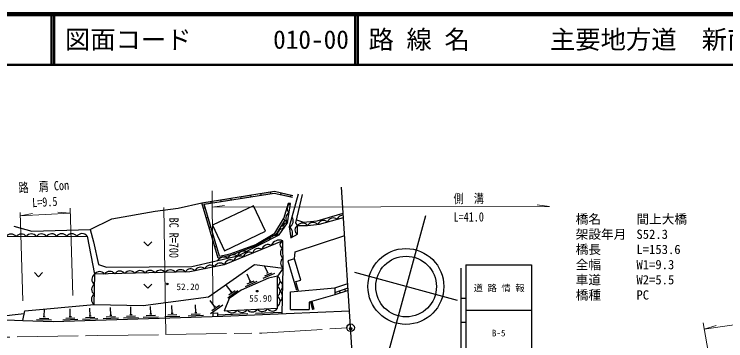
# Model space of a CAD drawing. Units: millimetres at full size, sheet at 1:1000; details may follow other scales. Extents: x 40000 to 680000, y 20000 to 380000.
# Drawn here: x 110356 to 250966, y 315455 to 380000 of the extents above; entities that cross this region are included whole.
import ezdxf
from ezdxf.enums import TextEntityAlignment as Align

# ---------------------------------------------------------------- set-up
doc = ezdxf.new("R2010")
doc.units = ezdxf.units.MM
doc.header["$LTSCALE"] = 1000
doc.header["$PDMODE"] = 32
doc.header["$PDSIZE"] = 500
doc.linetypes.add('CHAIN', pattern=[18.5, 12, -1.5, 3.5, -1.5])
doc.linetypes.add('DASHED', pattern=[7.5, 6, -1.5])
for name, color, linetype, lineweight in [('M-BGD', 7, 'Continuous', 25), ('M-BMK', 2, 'CHAIN', 13), ('M-BMK-OTRS', 5, 'Continuous', 25), ('M-BMK-SRVR', 3, 'Continuous', 25), ('M-STR-HTXT', 7, 'Continuous', 13), ('M-STR-STRC', 7, 'Continuous', 25), ('M-TTL', 2, 'Continuous', 140), ('M-TTL-LINE', 7, 'Continuous', 50)]:
    doc.layers.add(name, color=color, linetype=linetype, lineweight=lineweight)
doc.layers.add('M-OTRS', color=6, linetype='Continuous')
doc.layers.add('M-TTL-TXT', color=7, linetype='Continuous')
doc.styles.add('ＭＳ ゴシック', font='')
doc.styles.get('ＭＳ ゴシック').set_extended_font_data('MS Gothic')

msp = doc.modelspace()

# ---------------------------------------------------------------- hatches: boundary and pattern name
at = {"layer": 'M-BGD'}
for points in [[(161031, 344529), (160977, 344875), (159001, 344565), (159055, 344219)], [(163068, 344710), (162993, 344369), (164946, 343938), (165021, 344280)], [(153073, 343637), (151097, 343327), (151152, 342982), (153128, 343291)], [(157025, 344256), (155049, 343946), (155103, 343601), (157079, 343910)], [(149122, 343018), (147412, 342750), (147730, 341671), (148114, 341784), (147910, 342474), (149176, 342672)], [(148679, 339866), (148295, 339753), (148861, 337834), (149244, 337947)], [(149523, 335945), (149426, 335916), (149526, 335578)], [(149810, 336029), (149523, 335945), (149526, 335578), (149991, 333997), (150375, 334111)]]:
    msp.add_hatch(color=256, dxfattribs=at).paths.add_polyline_path(points)

# ---------------------------------------------------------------- linework, layer by layer
for p, q in [((159001, 344565), (159055, 344219)), ((160977, 344875), (161031, 344529)), ((163068, 344710), (162993, 344369)), ((151097, 343327), (151152, 342982)), ((153073, 343637), (153128, 343291)), ((155049, 343946), (155103, 343601)), ((157025, 344256), (157079, 343910)), ((165021, 344280), (164946, 343938)), ((150645, 331781), (147412, 342750)), ((147730, 341671), (148114, 341784)), ((149122, 343018), (149176, 342672)), ((148295, 339753), (148679, 339866)), ((148861, 337834), (149244, 337947)), ((106732, 336031), (124772, 336133)), ((124772, 336133), (126211, 328604)), ((149426, 335916), (149810, 336029)), ((149991, 333997), (150375, 334111)), ((160446, 328877), (159843, 330251)), ((156986, 327257), (156383, 328630)), ((159542, 327826), (161831, 328830)), ((159879, 328301), (161253, 328904)), ((160285, 328807), (160606, 328948)), ((153204, 325183), (152335, 326405)), ((156082, 326205), (158372, 327209)), ((156419, 326680), (157793, 327283)), ((156826, 327186), (157146, 327327)), ((152534, 323969), (154571, 325418)), ((152767, 324504), (153990, 325373)), ((153062, 325081), (153347, 325284)), ((173716, 325003), (176322, 325938)), ((173716, 325932), (173716, 324505)), ((176359, 325360), (173716, 324505)), ((174581, 325313), (174736, 324835)), ((175648, 325696), (175814, 325184)), ((149989, 322194), (149108, 323408)), ((129433, 320512), (129385, 322011)), ((133421, 320638), (133373, 322137)), ((137340, 320762), (137293, 322261)), ((141570, 320895), (141523, 322395)), ((146223, 321042), (146175, 322542)), ((149127, 320827), (151556, 322589)), ((149437, 321422), (150894, 322479)), ((149819, 322070), (150159, 322317)), ((168883, 323136), (169272, 321613)), ((169143, 323203), (169532, 321679)), ((106143, 320158), (112346, 320863)), ((116276, 320220), (116335, 321718)), ((121438, 320259), (121391, 321758)), ((125343, 320382), (125295, 321882)), ((133211, 320631), (133630, 320644)), ((137130, 320755), (137550, 320768)), ((140680, 320567), (142479, 320624)), ((141360, 320889), (141780, 320902)), ((145333, 320714), (147132, 320771)), ((146013, 321036), (146433, 321049)), ((149613, 320921), (150499, 320949)), ((149613, 320921), (149634, 320250)), ((150499, 320949), (150521, 320278)), ((164936, 321650), (168625, 321650)), ((169532, 321679), (169272, 321613)), ((114754, 319679), (117751, 319561)), ((115365, 319955), (117164, 319885)), ((116066, 320228), (116486, 320211)), ((119958, 319612), (122957, 319707)), ((120548, 319931), (122347, 319988)), ((121228, 320252), (121648, 320266)), ((123862, 319735), (126861, 319830)), ((124453, 320054), (126252, 320111)), ((125133, 320376), (125552, 320389)), ((127952, 319865), (130951, 319959)), ((128543, 320183), (130342, 320240)), ((129223, 320505), (129642, 320518)), ((131940, 319991), (134939, 320085)), ((132531, 320309), (134330, 320366)), ((135860, 320115), (138858, 320209)), ((136450, 320433), (138249, 320490)), ((140090, 320248), (143088, 320343)), ((144743, 320395), (147741, 320490))]:
    msp.add_line(p, q, dxfattribs=at)
at = {"layer": 'M-BGD', "linetype": 'DASHED'}
for p, q in [((150510, 320613), (163278, 321100)), ((106131, 319708), (112074, 319483))]:
    msp.add_line(p, q, dxfattribs=at)
at = {"layer": 'M-BGD'}
for points in [[(147412, 342750), (161764, 344998), (165438, 344188)], [(150940, 332192), (147910, 342474), (161753, 344642), (165363, 343847)], [(166495, 344414), (164709, 337982), (165016, 335816), (166327, 336527), (166325, 338210), (166000, 338738), (167331, 344389)], [(110309, 338094), (113849, 337103), (125367, 337446), (129662, 339590), (138234, 341074), (142758, 341683), (147412, 342750)], [(125367, 337446), (126049, 334981), (126994, 330512), (128591, 330006), (145480, 330154), (154572, 332234), (162723, 336391), (164387, 338784), (164927, 342587)], [(164927, 342587), (164522, 342587), (163552, 339543), (164387, 338784)], [(166143, 339342), (167497, 338926), (170224, 339164), (175373, 340703)], [(163835, 339286), (162042, 336459), (158108, 334232), (153115, 332325), (150645, 331781)], [(150940, 332192), (153000, 332647), (158073, 334479), (161828, 336731), (163552, 339543)], [(166325, 338210), (168342, 338213), (170652, 338504), (175430, 339813)], [(166547, 325278), (165988, 327150), (166963, 327442), (165711, 331629), (165903, 333011), (175658, 336261)], [(163411, 335214), (151834, 330498), (145059, 329051), (126211, 328604), (126091, 322630)], [(135979, 335035), (136775, 334239), (137570, 335035)], [(163271, 320813), (163498, 329808), (163411, 335214)], [(112074, 319483), (112446, 321368), (126137, 322629), (135847, 322434), (148737, 324163), (157819, 330527), (163498, 329808), (162375, 328251), (160599, 327859), (155173, 325478), (152805, 323794), (151832, 321403), (162388, 321878), (162375, 328251)], [(114374, 328922), (115170, 328126), (115965, 328922)], [(135979, 326659), (136775, 325864), (137570, 326659)], [(164936, 321650), (164936, 325132), (173716, 325932), (176269, 326760)], [(173716, 324505), (168625, 323063), (168625, 321650)], [(112074, 319483), (118018, 319251), (151568, 320311), (176614, 321385)]]:
    msp.add_lwpolyline(points, dxfattribs=at)
msp.add_lwpolyline([(151904, 333250), (160015, 337088), (157615, 342158), (149505, 338321)], close=True, dxfattribs=at)
at = {"layer": 'M-BGD', "linetype": 'DASHED'}
msp.add_lwpolyline([(165711, 331629), (164404, 331238), (166195, 325246)], dxfattribs=at)
at = {"layer": 'M-BGD'}
for centre in [(140594, 326692), (158356, 325266)]:
    msp.add_circle(centre, 150, dxfattribs=at)
for centre, radius, start, end in [((165371, 341588), 1084, 112.92382, 229.52865), ((165270, 339668), 1250, 118.78388, 225.04409), ((164254, 339146), 1250, 291.34561, 37.60581), ((171462, 337977), 1250, 50.63659, 157.20642), ((173417, 338484), 1250, 52.18641, 158.44661), ((175346, 339012), 1250, 87.48216, 158.44661), ((163447, 336528), 1065, 84.21123, 195.80988), ((164275, 337974), 818, 82.18907, 208.17913), ((163934, 336767), 1441, 318.69004, 57.4676), ((166760, 337370), 947, 117.35716, 242.79297), ((167326, 337461), 1250, 36.9331, 143.1933), ((169411, 337592), 1250, 44.01785, 150.24723), ((109737, 335298), 1250, 37.19249, 143.45269), ((111737, 335309), 1250, 37.19249, 143.45269), ((113737, 335321), 1250, 37.19249, 143.45269), ((115737, 335332), 1250, 37.19249, 143.45269), ((117736, 335343), 1250, 37.19249, 143.45269), ((119736, 335354), 1250, 37.19249, 143.45269), ((121736, 335366), 1250, 37.19249, 143.45269), ((123759, 335333), 1294, 38.57297, 142.47424), ((162130, 334611), 1654, 79.81222, 154.23634), ((162729, 333650), 1705, 66.46168, 157.86138), ((163550, 334480), 684, 101.68766, 260.16219), ((158654, 332467), 1250, 59.03143, 165.29163), ((160507, 333221), 1250, 59.03143, 165.29163), ((164199, 332819), 1250, 127.79482, 234.05502), ((151741, 330607), 1382, 56.55356, 149.21686), ((153691, 331053), 1382, 56.55356, 149.21686), ((154950, 330958), 1250, 59.03143, 165.29163), ((155771, 331790), 1382, 69.88717, 162.44055), ((156802, 331712), 1250, 59.03143, 165.29163), ((151077, 329570), 1250, 49.52312, 155.18748), ((153098, 330203), 1250, 59.03143, 165.29163), ((164232, 330820), 1250, 127.79482, 234.05502), ((127228, 327878), 1250, 38.22755, 144.48776), ((129227, 327926), 1250, 38.22755, 144.48776), ((131227, 327973), 1250, 38.22755, 144.48776), ((133226, 328021), 1250, 38.22755, 144.48776), ((135226, 328068), 1250, 38.22755, 144.48776), ((137225, 328115), 1250, 38.22755, 144.48776), ((139225, 328163), 1250, 38.22755, 144.48776), ((141224, 328210), 1250, 38.22755, 144.48776), ((143224, 328257), 1250, 38.22755, 144.48776), ((145188, 328586), 1079, 38.6158, 155.61668), ((147165, 328734), 1250, 48.92728, 155.18748), ((149121, 329152), 1250, 48.92728, 155.18748), ((126940, 327590), 1250, 125.72061, 231.98081), ((161627, 327249), 1250, 306.9857, 53.24591), ((126901, 325615), 1250, 125.72061, 231.98081), ((161631, 325249), 1250, 306.9857, 53.24591), ((162122, 326256), 1250, 307.4, 52.82885), ((162055, 324256), 1303, 309.6122, 50.62213), ((126861, 323615), 1250, 125.72061, 231.98081), ((161635, 323249), 1250, 306.9857, 53.24591), ((153364, 322223), 1250, 219.4454, 325.7056), ((155362, 322312), 1250, 219.4454, 325.7056), ((157360, 322402), 1250, 219.4454, 325.7056), ((159358, 322492), 1250, 219.4454, 325.7056), ((161356, 322582), 1250, 219.4454, 325.7056)]:
    msp.add_arc(centre, radius, start, end, dxfattribs=at)
at = {"layer": 'M-BMK'}
msp.add_lwpolyline([(77691, 318029), (81849, 316841), (85624, 316192), (89210, 315938), (92470, 315901), (126879, 316482), (140314, 316677), (159253, 316975), (176830, 318029)], dxfattribs=at)
at = {"layer": 'M-BMK-OTRS'}
msp.add_line((178639, 289880), (175044, 345813), dxfattribs=at)
at = {"layer": 'M-BMK-SRVR'}
for p, q in [((191611, 340162), (182915, 308298)), ((197923, 323409), (177664, 328938))]:
    msp.add_line(p, q, dxfattribs=at)
for centre, radius in [((187752, 326184), 7500), ((187793, 326173), 6000), ((176830, 318029), 750)]:
    msp.add_circle(centre, radius, dxfattribs=at)
at = {"layer": 'M-OTRS'}
msp.add_point((176830, 317839), dxfattribs=at)
at = {"layer": 'M-STR-HTXT'}
for p, q in [((149603, 322596), (149469, 345074)), ((140314, 316677), (139887, 341805)), ((149488, 341848), (216140, 342001)), ((149489, 341848), (151920, 342195)), ((216140, 342001), (213709, 342337)), ((112075, 323338), (111526, 340830)), ((111547, 340150), (121408, 340700)), ((111547, 340150), (113955, 340627)), ((121408, 340700), (118962, 340906)), ((121924, 324393), (121378, 341647)), ((250965, 293419), (246476, 319028)), ((246695, 317780), (249053, 318462))]:
    msp.add_line(p, q, dxfattribs=at)
msp.add_lwpolyline([(246695, 317780), (282684, 322922), (302642, 325892), (323813, 328848), (345233, 332119), (368037, 335356), (397802, 339664)], dxfattribs=at)
at = {"layer": 'M-STR-STRC'}
for p, q in [((199589, 330480), (199589, 312480)), ((199589, 330480), (212589, 330480)), ((212589, 330480), (212589, 312480)), ((198589, 329806), (198589, 310612)), ((198589, 323855), (199589, 323855)), ((199589, 321480), (212589, 321480)), ((198589, 319105), (199589, 319105))]:
    msp.add_line(p, q, dxfattribs=at)
at = {"layer": 'M-TTL'}
msp.add_line((680000, 380000), (40000, 380000), dxfattribs=at)
at = {"layer": 'M-TTL-LINE'}
for p, q in [((117750, 380000), (117750, 370000)), ((118250, 380000), (118250, 370000)), ((177750, 380000), (177750, 370000)), ((178250, 380000), (178250, 370000)), ((40000, 370000), (680000, 370000))]:
    msp.add_line(p, q, dxfattribs=at)

# ---------------------------------------------------------------- texts
at = {"layer": 'M-BGD', "style": 'ＭＳ ゴシック'}
for s, p in [('52.20', (144673, 325066)), ('55.90', (159035, 322778))]:
    msp.add_text(s, height=1320, dxfattribs=at).set_placement(p, align=Align.BOTTOM_CENTER)
at = {"layer": 'M-STR-HTXT', "style": 'ＭＳ ゴシック', "width": 0.8}
for s, rotation, p in [('路\u3000肩 Con', 3.189, (116273, 344501)), ('側\u3000溝', 0.131, (200175, 342104)), ('L=9.5', 3.189, (116476, 341435)), ('L=41.0', 0.131, (200175, 338478)), ('BC R=700', 270, (140456, 335808))]:
    msp.add_text(s, height=1833, rotation=rotation, dxfattribs=at).set_placement(p, align=Align.BOTTOM_CENTER)
at = {"layer": 'M-STR-HTXT', "style": 'ＭＳ ゴシック'}
for s, p in [('橋名', (221312, 338051)), ('間上大橋', (233312, 338051)), ('架設年月', (221312, 335051)), ('S52.3', (233312, 335051)), ('橋長', (221312, 332051)), ('L=153.6', (233312, 332051)), ('全幅', (221312, 329051)), ('W1=9.3', (233312, 329051)), ('車道', (221312, 326051)), ('W2=5.5', (233312, 326051)), ('橋種', (221312, 323051)), ('PC', (233312, 323051))]:
    msp.add_text(s, height=1833, dxfattribs=at).set_placement(p, align=Align.BOTTOM_LEFT)
at = {"layer": 'M-STR-STRC', "style": 'ＭＳ ゴシック'}
msp.add_text('道 路 情 報', height=1320, dxfattribs=at).set_placement((201139, 324826), align=Align.BOTTOM_LEFT)
msp.add_text('B-5', height=1320, dxfattribs=at).set_placement((206089, 316980), align=Align.MIDDLE_CENTER)
at = {"layer": 'M-TTL-TXT', "style": 'ＭＳ ゴシック'}
for s, p in [('図面コード', (120380, 375000)), ('路 線 名', (180380, 375000)), ('主要地方道\u3000新南陽津和野線', (216234, 375000)), ('010-00', (161521, 375000))]:
    msp.add_text(s, height=3666, dxfattribs=at).set_placement(p, align=Align.MIDDLE_LEFT)

doc.saveas('drawing.dxf')
